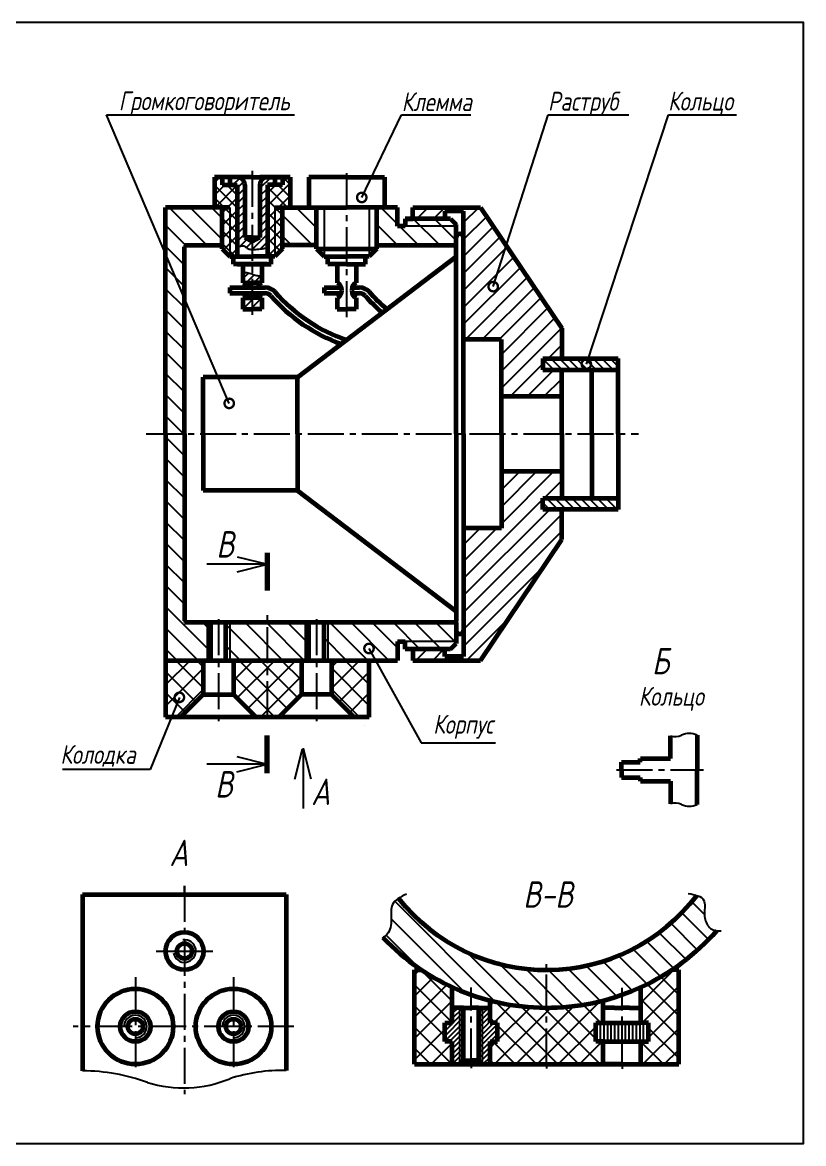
# Model space of a CAD drawing. Header units: millimetres. Extents: x 0 to 636, y 0 to 313.
# Drawn here: x 429.4 to 636.5, y 0.5 to 297.5 of the extents above; entities that cross this region are included whole.
import ezdxf

# ---------------------------------------------------------------- set-up
doc = ezdxf.new("R2010")
doc.units = ezdxf.units.MM
doc.header["$LTSCALE"] = 0.5
doc.linetypes.add('осевая2', pattern=[28.575000000000003, 19.05, -3.175, 3.175, -3.175])
doc.styles.get("Standard").update_dxf_attribs({"font": 'isocpeui.ttf', "width": 0.9})
doc.dimstyles.get("Standard").update_dxf_attribs({"dimtxt": 5, "dimasz": 5, "dimexe": 2, "dimexo": 0, "dimgap": 1.5, "dimtad": 1, "dimdec": 0, "dimzin": 0, "dimtxsty": 'Standard', "dimcen": 5, "dimadec": 0, "dimazin": 0, "dimtfac": 1, "dimtdec": 0, "dimtofl": 0, "dimtmove": 0, "dimatfit": 3, "dimldrblk": 'DOTSMALL', "dimfxl": 1, "dimtolj": 1, "dimtzin": 0, "dimarcsym": 0})
pattern_1 = [(45, (417.5953580623711, -1.034111595018771), (-2.245064030267288, 2.245064030267288), [])]

# ---------------------------------------------------------------- blocks, each defined once
blk = doc.blocks.new('_DotSmall')
at = {"color": 0, "linetype": 'ByBlock', "const_width": 0.5}
blk.add_lwpolyline([(-0.0625, 0, 1), (0.0625, 0, 1)], format="xyb", close=True, dxfattribs=at)

msp = doc.modelspace()

# ---------------------------------------------------------------- hatches: boundary and pattern name
at = {"lineweight": -3}
h = msp.add_hatch(dxfattribs=at)
h.set_pattern_fill('ANSI37', scale=0.75, style=0)
h.set_pattern_definition([(45, (222.367960409664, 0.516374175716237), (-1.683798022700466, 1.683798022700466), []), (135, (222.367960409664, 0.516374175716237), (-1.683798022700466, -1.683798022700466), [])])
h.paths.add_polyline_path([(486.367960409664, 254.5163741757162), (482.367960409664, 254.5163741757162), (482.367960409664, 256.5163741757162), (480.367960409664, 256.5163741757162), (480.367960409664, 248.5163741757162), (484.367960409664, 248.5163741757163), (484.367960409664, 235.5163741757162), (486.367960409664, 235.5163741757162), (486.367960409664, 240.5353105744371)])
h.paths.add_polyline_path([(500.367960409664, 256.5163741757162), (498.367960409664, 256.5163741757162), (498.367960409664, 254.5163741757162), (494.367960409664, 254.5163741757162), (494.367960409664, 240.5353105744371), (494.367960409664, 235.5163741757162), (496.367960409664, 235.5163741757162), (496.367960409664, 248.5163741757162), (500.367960409664, 248.5163741757162)])
h.paths.add_polyline_path([(498.367960409664, 248.5163741757162), (496.367960409664, 248.5163741757162), (496.367960409664, 235.5163741757162), (498.367960409664, 237.5163741757162)], flags=16)
h.paths.add_polyline_path([(484.367960409664, 248.5163741757162), (482.367960409664, 248.5163741757162), (482.367960409664, 237.5163741757162), (484.367960409664, 235.5163741757162)])
h = msp.add_hatch(dxfattribs=at)
h.set_pattern_fill('ANSI31', scale=0.45, style=0)
h.set_pattern_definition([(45, (417.5953580623711, -1.034111595018771), (-1.01027881362028, 1.01027881362028), [])])
h.paths.add_polyline_path([(494.367960409664, 254.5163741757162), (496.3679604096639, 254.5163741757162), (496.367960409664, 256.5163741757162), (494.367960409664, 256.5163741757162, 0.4142135623731013), (492.367960409664, 254.5163741757162), (492.367960409664, 240.5163741757162), (490.367960409664, 239.5163741757162), (490.367960409664, 237.4206268698699, 0.14109853619801), (493.4790168358813, 237.8263334930351, -0.114144084926674), (494.367960409664, 237.9243704648712), (494.367960409664, 240.5353105744371)])
h.paths.add_polyline_path([(488.367960409664, 254.5163741757162, 0.4142135623730951), (486.367960409664, 256.5163741757162), (484.367960409664, 256.5163741757162), (484.367960409664, 254.5163741757162), (486.367960409664, 254.5163741757162), (486.367960409664, 240.5353105744371), (486.367960409664, 238.2252207318529, -0.1313833230993439), (489.2884731891731, 237.6951849310066, 0.0492347723719742), (490.367960409664, 237.4206268698699), (490.367960409664, 239.5163741757162), (488.367960409664, 240.5163741757162)])
h = msp.add_hatch(dxfattribs=at)
h.set_pattern_fill('ANSI31', scale=1.25, angle=90, style=0)
h.set_pattern_definition([(135, (222.367960409664, 0.516374175716237), (-2.806330037834111, -2.80633003783411), [])])
h.paths.add_polyline_path([(478.367960409664, 138.5163741757162), (472.367960409664, 138.5163741757162), (472.367960409664, 138.9752109816103), (472.3679604096639, 188.5163741757162), (467.367960409664, 188.5163741757162), (467.367960409664, 128.5163741757162), (478.3679604096639, 128.5163741757162)])
h.paths.add_polyline_path([(494.367960409664, 138.5163741757162), (484.367960409664, 138.5163741757162), (484.367960409664, 128.5163741757162), (494.3679604096639, 128.5163741757162)])
h.paths.add_polyline_path([(504.367960409664, 138.5163741757162), (494.367960409664, 138.5163741757162), (494.367960409664, 128.5163741757162), (504.3679604096641, 128.5163741757162)])
h.paths.add_polyline_path([(544.367960409664, 133.9677519868542), (544.367960409664, 135.5163741757162), (544.367960409664, 138.5163741757162), (510.367960409664, 138.5163741757162), (510.3679604096641, 128.5163741757162), (528.867960409664, 128.5163741757162), (528.867960409664, 133.5163741757162), (530.867960409664, 133.5163741757162), (544.367960409664, 133.5163741757162)])
h.paths.add_polyline_path([(544.367960409664, 133.0163741757162), (544.367960409664, 133.5163741757162), (530.867960409664, 133.5163741757162), (530.867960409664, 131.5163741757162), (542.867960409664, 131.5163741757163)], flags=17)
h.paths.add_polyline_path([(482.367960409664, 248.5163741757162), (467.367960409664, 248.5163741757162), (467.367960409664, 188.5163741757163), (472.367960409664, 188.5163741757163), (472.367960409664, 238.0575373698222), (472.367960409664, 238.5163741757162), (482.367960409664, 238.5163741757162)])
h.paths.add_polyline_path([(507.367960409664, 248.5163741757162), (498.367960409664, 248.5163741757162), (498.367960409664, 238.5163741757163), (507.367960409664, 238.5163741757162)])
h.paths.add_polyline_path([(544.367960409664, 241.5163741757162), (544.367960409664, 243.5163741757162), (530.867960409664, 243.5163741757162), (528.867960409664, 243.5163741757162), (528.867960409664, 248.5163741757162), (523.367960409664, 248.5163741757162), (523.367960409664, 238.5163741757163), (544.367960409664, 238.5163741757162)])
h.paths.add_polyline_path([(542.867960409664, 245.5163741757162), (530.867960409664, 245.5163741757163), (530.867960409664, 243.5163741757162), (544.367960409664, 243.5163741757162), (544.367960409664, 244.0163741757162)], flags=17)
h.paths.add_polyline_path([(505.367960409664, 138.5163741757162), (504.3679604096641, 138.5163741757162), (504.367960409664, 128.5163741757162), (505.367960409664, 128.5163741757162)])
h.paths.add_polyline_path([(510.367960409664, 138.5163741757162), (509.367960409664, 138.5163741757162), (509.367960409664, 128.5163741757162), (510.367960409664, 128.5163741757162)])
h.paths.add_polyline_path([(484.367960409664, 138.5163741757162), (483.367960409664, 138.5163741757162), (483.367960409664, 128.5163741757162), (484.367960409664, 128.5163741757162)])
h.paths.add_polyline_path([(479.367960409664, 138.5163741757162), (478.367960409664, 138.5163741757162), (478.3679604096639, 128.5163741757162), (479.367960409664, 128.5163741757162)])
h = msp.add_hatch(dxfattribs=at)
h.set_pattern_fill('ANSI31', style=0)
h.set_pattern_definition(pattern_1)
h.paths.add_polyline_path([(550.867960409664, 248.5163741757162), (532.867960409664, 248.5163741757162), (532.867960409664, 245.5163741757162), (541.367960409664, 245.5163741757162), (541.367960409664, 247.5163741757162), (546.367960409664, 247.5163741757162), (546.367960409664, 241.5163741757162), (546.367960409664, 241.3213314932428), (546.367960409664, 213.5163741757162), (556.367960409664, 213.5163741757162), (556.367960409664, 198.5163741757162), (572.367960409664, 198.5163741757162), (572.367960409664, 205.5163741757163), (567.367960409664, 205.5163741757162), (567.367960409664, 208.5163741757162), (572.367960409664, 208.5163741757162), (572.367960409664, 216.5163741757162)])
h = msp.add_hatch(dxfattribs=at)
h.set_pattern_fill('ANSI31', scale=0.45, style=0)
h.set_pattern_definition([(45, (222.367960409664, 0.516374175716237), (-1.01027881362028, 1.01027881362028), [])])
edge = h.paths.add_edge_path()
edge.add_spline(control_points=[(492.867960409664, 230.3581808213337), (492.6568887497052, 230.3723802135826), (492.2926909060952, 230.396727407712), (491.7126109599223, 230.4336847436704), (491.0685045221762, 230.5237498857239), (490.619659844411, 230.7134137440424), (490.3679604096639, 230.8225095981211)], knot_values=[2.799717613088148, 2.799717613088148, 2.799717613088148, 2.799717613088148, 3.434152947934105, 3.894617844478948, 4.546018385307338, 5.366154528397134, 5.366154528397134, 5.366154528397134, 5.366154528397134], degree=3, periodic=0)
edge.add_line((490.3679604096639, 230.822509598121), (490.367960409664, 228.5163741757163))
edge.add_line((490.367960409664, 228.5163741757163), (492.867960409664, 228.5163741757162))
edge.add_line((492.867960409664, 228.5163741757162), (492.867960409664, 230.3581808213337))
edge = h.paths.add_edge_path()
edge.add_spline(control_points=[(490.3679604096639, 230.8225095981211), (490.2137757577246, 230.8893389348895), (489.6303355682512, 231.1460726323812), (488.7621089275057, 231.3675670498029), (488.0882812791464, 231.209938622635), (487.8679604096639, 231.1492022699506)], knot_values=[0.2266494093230902, 0.2266494093230902, 0.2266494093230902, 0.2266494093230902, 0.7290438858628745, 2.120613584702421, 2.799717613088149, 2.799717613088149, 2.799717613088149, 2.799717613088149], degree=3, periodic=0)
edge.add_line((487.867960409664, 231.1492022699505), (487.867960409664, 228.5163741757162))
edge.add_line((487.867960409664, 228.5163741757162), (490.367960409664, 228.5163741757163))
edge.add_line((490.367960409664, 228.5163741757163), (490.367960409664, 230.8225095981211))
h.paths.add_polyline_path([(490.367960409664, 224.5163741757162), (487.867960409664, 224.5163741757162), (487.867960409664, 221.5163741757163), (490.3679604096639, 221.5163741757162)])
h.paths.add_polyline_path([(492.8635894151, 224.5163741757163), (490.367960409664, 224.5163741757162), (490.3679604096639, 221.5163741757162), (492.8680344943176, 221.5163741757163)])
h = msp.add_hatch(dxfattribs=at)
h.set_pattern_fill('ANSI31', scale=0.5, angle=90, style=0)
h.set_pattern_definition([(135, (417.5953580623711, -1.034111595018771), (-1.122532015133644, -1.122532015133644), [])])
h.paths.add_polyline_path([(567.367960409664, 208.5163741757162), (567.367960409664, 205.5163741757163), (572.367960409664, 205.5163741757162), (587.367960409664, 205.5163741757163), (587.367960409664, 208.5163741757163)])
h.paths.add_polyline_path([(572.367960409664, 171.5163741757162), (567.367960409664, 171.5163741757162), (567.367960409664, 168.5163741757162), (572.367960409664, 168.5163741757162), (587.367960409664, 168.5163741757162), (587.367960409664, 171.5163741757162)])
h = msp.add_hatch(dxfattribs=at)
h.set_pattern_fill('ANSI31', style=0)
h.set_pattern_definition(pattern_1)
h.paths.add_polyline_path([(546.367960409664, 129.5163741757162), (541.367960409664, 129.5163741757162), (541.367960409664, 131.5163741757162), (532.867960409664, 131.5163741757162), (532.867960409664, 128.5163741757162), (550.867960409664, 128.5163741757163), (572.367960409664, 160.5163741757163), (572.367960409664, 168.5163741757162), (567.367960409664, 168.5163741757162), (567.367960409664, 171.5163741757162), (572.367960409664, 171.5163741757163), (572.367960409664, 178.5163741757162), (556.367960409664, 178.5163741757162), (556.367960409664, 163.5163741757162), (546.367960409664, 163.5163741757163)])
h = msp.add_hatch(dxfattribs=at)
h.set_pattern_fill('ANSI37', scale=1.25, style=0)
h.set_pattern_definition([(45, (222.2056989863426, 0.3304667882336787), (-2.80633003783411, 2.806330037834111), []), (135, (222.2056989863426, 0.3304667882336787), (-2.806330037834111, -2.80633003783411), [])])
h.paths.add_polyline_path([(477.367960409664, 119.7786646001406), (477.3679604096639, 128.5163741757162), (467.367960409664, 128.5163741757163), (467.367960409664, 113.5163741757162), (471.3679604096639, 113.5163741757162)])
h.paths.add_polyline_path([(491.367960409664, 113.5163741757162), (497.3679604096639, 113.5163741757162), (503.367960409664, 119.5163741757162), (503.367960409664, 128.5163741757162), (494.367960409664, 128.5163741757162), (485.367960409664, 128.5163741757162), (485.367960409664, 119.7786646001406)])
h.paths.add_polyline_path([(521.367960409664, 128.5163741757162), (511.367960409664, 128.5163741757162), (511.367960409664, 119.5163741757162), (517.367960409664, 113.5163741757162), (521.367960409664, 113.5163741757162)])
h = msp.add_hatch(dxfattribs=at)
h.set_pattern_fill('ANSI31', scale=1.25, angle=90, style=0)
h.set_pattern_definition([(135, (223.3766621743315, -1.006065360374947), (-2.806330037834111, -2.80633003783411), [])])
edge = h.paths.add_edge_path()
edge.add_arc((568.367960409664, 96.51637417571627), 50.00000000000003, 218.3266695738246, 270, ccw=False)
edge.add_spline(control_points=[(529.1435706186676, 65.509161377353), (528.436093843753, 65.05259580573798), (526.9189459534089, 63.68976894857087), (527.2027713544938, 60.49405468076313), (527.1271866752322, 57.82715596121996), (526.3039687027601, 56.00297365801282), (525.3667043296214, 55.33252626188022), (524.9793178180141, 55.07453910469084)], knot_values=[2.15478580044078, 2.15478580044078, 2.15478580044078, 2.15478580044078, 4.599677073266757, 8.478846250566395, 10.69317473809896, 12.74945804348338, 14.1286554012665, 14.1286554012665, 14.1286554012665, 14.1286554012665], degree=3, periodic=0)
edge.add_arc((568.367960409664, 96.51637417571624), 60.00000000000001, 223.6853277114072, 270)
edge.add_line((568.367960409664, 36.51637417571623), (568.367960409664, 46.51637417571624))
edge = h.paths.add_edge_path()
edge.add_spline(control_points=[(613.4474015814167, 56.92036448228306), (612.9794362067707, 56.97637696129311), (612.0357051575157, 57.20882820355322), (610.5504442650351, 58.81884960816086), (609.9710270972071, 61.50552982903557), (610.6427014701756, 65.05217846736184), (609.0202969527168, 65.97161606146423), (608.1675911447319, 66.25105750213353)], knot_values=[2.024828961677793, 2.024828961677793, 2.024828961677793, 2.024828961677793, 3.414692803807005, 4.975693502663747, 8.209649568504663, 11.61656872083134, 14.12263158167823, 14.12263158167823, 14.12263158167823, 14.12263158167823], degree=3, periodic=0)
edge.add_arc((568.367960409664, 96.51637417571627), 50.00000000000003, 270, 322.7491113776937, ccw=False)
edge.add_line((568.367960409664, 46.51637417571624), (568.367960409664, 36.51637417571622))
edge.add_arc((568.3679604096635, 96.51637417571624), 60.00000000000001, 270.0000000000004, 318.7051990682862)
h = msp.add_hatch(dxfattribs=at)
h.set_pattern_fill('ANSI37', scale=1.25, style=0)
h.set_pattern_definition([(45, (223.3766621743315, -1.006065360374947), (-2.80633003783411, 2.806330037834111), []), (135, (223.3766621743315, -1.006065360374947), (-2.806330037834111, -2.80633003783411), [])])
h.paths.add_polyline_path([(568.367960409664, 36.51637417571624, -0.06667203090787056), (553.367960409664, 38.52546583624615), (553.367960409664, 36.51637417571624), (553.367960409664, 32.51637417571624), (555.367960409664, 32.51637417571624), (555.367960409664, 27.51637417571624), (553.367960409664, 27.51637417571624), (553.367960409664, 21.51637417571624), (568.367960409664, 21.51637417571624)])
h.paths.add_polyline_path([(568.367960409664, 21.51637417571624), (583.367960409664, 21.51637417571624), (583.367960409664, 27.51637417571624), (581.367960409664, 27.51637417571624), (581.367960409664, 32.51637417571624), (583.367960409664, 32.51637417571624), (583.367960409664, 36.51637417571624), (583.367960409664, 38.52546583624616, -0.06667203090787058), (568.367960409664, 36.51637417571624)])
h.paths.add_polyline_path([(595.367960409664, 27.51637417571624), (593.367960409664, 27.51637417571624), (593.367960409664, 21.51637417571624), (603.367960409664, 21.51637417571624), (603.367960409664, 46.51637417571624), (600.6169914028582, 46.51637417571624, -0.03685002700985059), (593.367960409664, 42.29138027625345), (593.367960409664, 39.68265132416639), (593.367960409664, 36.51637417571624), (593.367960409664, 32.51637417571624), (595.367960409664, 32.51637417571624)])
edge = h.paths.add_edge_path()
edge.add_arc((568.367960409664, 96.51637417571624), 60.00000000000001, 236.4426902380792, 245.3756816478358)
edge.add_line((543.367960409664, 41.97281360253766), (543.367960409664, 32.51637417571624))
edge.add_line((543.367960409664, 32.51637417571624), (541.367960409664, 32.51637417571624))
edge.add_line((541.367960409664, 32.51637417571624), (541.367960409664, 27.51637417571624))
edge.add_line((541.367960409664, 27.51637417571624), (543.367960409664, 27.51637417571624))
edge.add_line((543.367960409664, 27.51637417571624), (543.367960409664, 21.51637417571624))
edge.add_line((543.367960409664, 21.51637417571624), (533.367960409664, 21.51637417571624))
edge.add_line((533.367960409664, 21.51637417571624), (533.367960409664, 46.51637417571624))
edge.add_line((533.367960409664, 46.51637417571624), (535.20171250611, 46.51637417571624))
h = msp.add_hatch(dxfattribs=at)
h.set_pattern_fill('ANSI31', scale=0.3, style=0)
h.set_pattern_definition([(45, (405.6171346994761, -20.57783390446002), (-0.6735192090801864, 0.6735192090801865), [])])
h.paths.add_polyline_path([(551.367960409664, 21.51637417571624), (553.367960409664, 21.51637417571624), (553.367960409664, 27.51637417571624), (555.367960409664, 27.51637417571624), (555.367960409664, 32.51637417571624), (553.367960409664, 32.51637417571624), (553.367960409664, 36.51637417571624), (551.367960409664, 36.51637417571624)])
h.paths.add_polyline_path([(550.367960409664, 22.51637417571622), (551.367960409664, 21.51637417571624), (551.367960409664, 22.51637417571624), (551.367960409664, 24.51637417571624), (551.367960409664, 36.51637417571624), (550.367960409664, 36.51637417571624)])
h.paths.add_polyline_path([(545.367960409664, 21.51637417571624), (546.367960409664, 22.51637417571622), (546.367960409664, 36.51637417571624), (545.367960409664, 36.51637417571624)])
h.paths.add_polyline_path([(545.367960409664, 36.51637417571624), (543.367960409664, 36.51637417571624), (543.367960409664, 32.51637417571624), (541.367960409664, 32.51637417571624), (541.367960409664, 27.51637417571624), (543.367960409664, 27.51637417571624), (543.367960409664, 21.51637417571624), (545.367960409664, 21.51637417571624), (545.367960409664, 22.51637417571624), (545.367960409664, 24.51637417571624)])
h = msp.add_hatch(dxfattribs=at)
h.set_pattern_fill('ANSI31', scale=0.3, angle=45, style=0)
h.set_pattern_definition([(90, (405.4851386544718, -20.57783390446002), (-0.9524999999999999, 1.665334536937735e-16), [])])
h.paths.add_polyline_path([(588.2359643646596, 27.51637417571624), (588.2359643646596, 32.51637417571624), (583.2359643646596, 32.51637417571624), (581.2359643646596, 32.51637417571624), (581.2359643646596, 27.51637417571624), (583.2359643646596, 27.51637417571624)])
h.paths.add_polyline_path([(588.2359643646596, 27.51637417571624), (593.2359643646596, 27.51637417571624), (595.2359643646596, 27.51637417571624), (595.2359643646596, 32.51637417571624), (593.2359643646596, 32.51637417571624), (588.2359643646596, 32.51637417571624)])

# ---------------------------------------------------------------- linework, layer by layer
at = {"color": 7, "linetype": 'осевая2', "lineweight": -3}
for p, q in [((490.367960409664, 220.069989851703), (490.367960409664, 258.6762054106089)), ((515.367960409664, 257.5590469365279), (515.367960409664, 219.1486618789982)), ((462.2243877869791, 188.5163741757162), (592.7352742106111, 188.5163741757163)), ((494.367960409664, 113.5163741757162), (494.367960409664, 141.2088749338778)), ((481.367960409664, 139.3996242138009), (481.367960409664, 111.907609997856)), ((507.367960409664, 139.3996242138009), (507.367960409664, 111.8074205583937)), ((586.8892965998745, 99.51637417571624), (609.9071145279613, 99.51637417571624)), ((472.367960409664, 68.76334525811396), (472.367960409664, 13.57761154566262)), ((568.367960409664, 21.51637417571624), (568.367960409664, 48.02857637272498)), ((459.367960409664, 44.5603917318806), (459.367960409664, 20.20669861882016)), ((485.367960409664, 44.5603917318806), (485.367960409664, 20.20669861882016)), ((548.367960409664, 21.51637417571624), (548.367960409664, 41.8899861646257)), ((588.367960409664, 21.51637417571624), (588.367960409664, 41.74044530385268)), ((501.367960409664, 31.51637417571624), (442.8830108352784, 31.51637417571624))]:
    msp.add_line(p, q, dxfattribs=at)
at = {"color": 7, "lineweight": 60}
for p, q in [((480.367960409664, 256.5163741757162), (480.367960409664, 248.5163741757162)), ((490.367960409664, 256.5163741757162), (480.367960409664, 256.5163741757162)), ((482.367960409664, 256.5163741757162), (482.367960409664, 254.5163741757162)), ((484.367960409664, 256.5163741757162), (484.367960409664, 254.5163741757162)), ((490.367960409664, 256.5163741757162), (500.367960409664, 256.5163741757162)), ((494.367960409664, 256.5163741757162), (492.367960409664, 256.5163741757162)), ((496.367960409664, 256.5163741757162), (494.367960409664, 256.5163741757162)), ((498.367960409664, 256.5163741757162), (496.367960409664, 256.5163741757162)), ((496.367960409664, 256.5163741757162), (496.3679604096639, 254.5163741757162)), ((500.367960409664, 256.5163741757162), (498.367960409664, 256.5163741757162)), ((498.367960409664, 256.5163741757162), (498.367960409664, 254.5163741757162)), ((498.367960409664, 256.5163741757162), (498.367960409664, 254.5163741757162)), ((500.367960409664, 256.5163741757162), (500.367960409664, 248.5163741757162)), ((505.367960409664, 256.5163741757162), (505.367960409664, 248.5163741757162)), ((515.367960409664, 256.5163741757162), (505.367960409664, 256.5163741757162)), ((515.367960409664, 256.5163741757162), (525.367960409664, 256.5163741757162)), ((525.367960409664, 256.5163741757162), (525.367960409664, 248.5163741757162)), ((482.367960409664, 254.5163741757162), (486.3679604096639, 254.5163741757162)), ((486.367960409664, 254.5163741757162), (486.367960409664, 240.5353105744371)), ((488.367960409664, 254.5163741757164), (488.367960409664, 240.5163741757162)), ((492.367960409664, 254.5163741757164), (492.367960409664, 240.5163741757162)), ((494.367960409664, 254.5163741757162), (494.367960409664, 240.5353105744371)), ((498.367960409664, 254.5163741757162), (494.367960409664, 254.5163741757162)), ((467.367960409664, 188.5163741757162), (467.367960409664, 248.5163741757162)), ((484.367960409664, 248.5163741757162), (467.367960409664, 248.5163741757162)), ((482.367960409664, 237.5163741757162), (482.367960409664, 248.5163741757162)), ((496.367960409664, 248.5163741757162), (509.367960409664, 248.5163741757162)), ((498.367960409664, 237.5163741757162), (498.367960409664, 248.5163741757162)), ((507.367960409664, 237.5163741757162), (507.367960409664, 248.5163741757162)), ((509.367960409664, 248.5163741757162), (515.367960409664, 248.5163741757162)), ((528.867960409664, 248.5163741757162), (515.367960409664, 248.5163741757162)), ((523.367960409664, 237.5163741757162), (523.367960409664, 248.5163741757162)), ((528.867960409664, 243.5163741757162), (528.867960409664, 248.5163741757162)), ((532.867960409664, 245.5163741757162), (532.867960409664, 248.5163741757162)), ((532.867960409664, 248.5163741757162), (550.867960409664, 248.5163741757162)), ((546.367960409664, 247.5163741757162), (541.367960409664, 247.5163741757162)), ((541.367960409664, 247.5163741757162), (541.367960409664, 245.5163741757162)), ((546.367960409664, 188.5163741757162), (546.367960409664, 247.5163741757162)), ((550.867960409664, 248.5163741757162), (572.367960409664, 216.5163741757162)), ((542.867960409664, 245.5163741757162), (530.867960409664, 245.5163741757162)), ((530.867960409664, 245.5163741757162), (530.867960409664, 243.5163741757162)), ((530.867960409664, 245.5163741757162), (532.867960409664, 245.5163741757162)), ((542.867960409664, 245.5163741757162), (544.367960409664, 244.0163741757162)), ((544.367960409664, 243.5163741757162), (544.367960409664, 244.0163741757162)), ((530.867960409664, 243.5163741757162), (528.867960409664, 243.5163741757162)), ((544.367960409664, 241.5163741757162), (544.367960409664, 243.5163741757162)), ((544.367960409664, 238.5163741757162), (544.367960409664, 241.5163741757162)), ((472.367960409664, 238.5163741757162), (482.367960409664, 238.5163741757162)), ((472.367960409664, 188.5163741757162), (472.367960409664, 238.0575373698222)), ((486.367960409664, 240.5353105744371), (486.367960409664, 235.5163741757163)), ((490.367960409664, 240.5163741757162), (488.367960409664, 240.5163741757162)), ((488.367960409664, 240.5163741757162), (490.367960409664, 239.5163741757162)), ((490.367960409664, 240.5163741757162), (492.3679604096639, 240.5163741757162)), ((492.367960409664, 240.5163741757162), (490.367960409664, 239.5163741757162)), ((494.367960409664, 240.5353105744371), (494.367960409664, 235.5163741757163)), ((507.367960409664, 238.5163741757162), (498.367960409664, 238.5163741757162)), ((523.367960409664, 238.5163741757162), (544.367960409664, 238.5163741757162)), ((544.367960409664, 234.5163741757162), (544.367960409664, 238.5163741757162)), ((482.367960409664, 237.5163741757162), (484.367960409664, 235.5163741757162)), ((484.367960409664, 235.5163741757162), (490.367960409664, 235.5163741757162)), ((485.367960409664, 233.5163741757162), (485.3679604096639, 235.5163741757162)), ((496.367960409664, 235.5163741757162), (490.367960409664, 235.5163741757162)), ((495.367960409664, 233.5163741757162), (495.367960409664, 235.5163741757162)), ((498.367960409664, 237.5163741757162), (496.367960409664, 235.5163741757162)), ((502.367960409664, 203.5163741757162), (544.367960409664, 235.5163741757162)), ((507.367960409664, 237.5163741757162), (509.367960409664, 235.5163741757162)), ((507.367960409664, 237.5163741757162), (523.367960409664, 237.5163741757162)), ((509.367960409664, 235.5163741757162), (515.367960409664, 235.5163741757162)), ((510.367960409664, 233.5163741757162), (510.3679604096639, 235.5163741757162)), ((521.367960409664, 235.5163741757162), (515.367960409664, 235.5163741757162)), ((520.367960409664, 233.5163741757162), (520.367960409664, 235.5163741757162)), ((523.367960409664, 237.5163741757162), (521.367960409664, 235.5163741757162)), ((490.367960409664, 233.5163741757162), (485.367960409664, 233.5163741757162)), ((486.367960409664, 233.5163741757162), (490.367960409664, 233.5163741757162)), ((487.867960409664, 233.5163741757162), (487.8679604096639, 228.5163741757162)), ((490.367960409664, 233.5163741757162), (487.867960409664, 233.5163741757162)), ((494.367960409664, 233.5163741757162), (490.367960409664, 233.5163741757162)), ((490.367960409664, 233.5163741757162), (492.867960409664, 233.5163741757162)), ((490.367960409664, 233.5163741757162), (492.867960409664, 233.5163741757162)), ((490.367960409664, 233.5163741757162), (495.367960409664, 233.5163741757162)), ((492.867960409664, 233.5163741757162), (492.867960409664, 228.5163741757162)), ((515.367960409664, 233.5163741757162), (510.367960409664, 233.5163741757162)), ((512.867960409664, 233.5163741757162), (512.867960409664, 228.5163741757162)), ((515.367960409664, 233.5163741757162), (512.867960409664, 233.5163741757162)), ((515.367960409664, 233.5163741757162), (520.367960409664, 233.5163741757162)), ((515.367960409664, 233.5163741757162), (517.867960409664, 233.5163741757162)), ((515.367960409664, 233.5163741757162), (517.867960409664, 233.5163741757162)), ((517.867960409664, 233.5163741757162), (517.867960409664, 228.5163741757162)), ((544.367960409664, 188.5163741757162), (544.367960409664, 234.5163741757162)), ((544.367960409664, 188.5163741757162), (544.367960409664, 234.5163741757162)), ((544.367960409664, 188.5163741757162), (544.367960409664, 234.0575373698222)), ((484.367960409664, 227.2663741757162), (493.7863443311778, 227.265974551344)), ((484.367960409664, 227.2663741757162), (484.367960409664, 225.7663741757163)), ((484.367960409664, 225.7663741757163), (493.7517218902346, 225.7663741757162)), ((487.8679604096639, 228.5163741757162), (490.367960409664, 228.5163741757163)), ((492.867960409664, 228.5163741757162), (490.367960409664, 228.5163741757163)), ((509.367960409664, 227.2663741757162), (513.8854413394836, 227.2661824978768)), ((509.367960409664, 227.2663741757162), (509.367960409664, 225.7663741757163)), ((509.367960409664, 225.7663741757163), (513.8853935699192, 225.7663741757162)), ((516.8504479232425, 227.2660566919101), (518.7863443311778, 227.265974551344)), ((516.8505272494087, 225.7663741757162), (518.7517218902346, 225.7663741757162)), ((487.867960409664, 224.5163741757162), (490.367960409664, 224.5163741757162)), ((487.867960409664, 224.5163741757162), (487.867960409664, 221.5163741757162)), ((492.867960409664, 224.5163741757162), (490.367960409664, 224.5163741757162)), ((492.8635888671804, 224.516743968678), (492.8680344943176, 221.5163741757163)), ((512.867960409664, 224.5163741757162), (512.867960409664, 221.5163741757162)), ((517.8635888671804, 224.516743968678), (517.8680344943176, 221.5163741757163)), ((487.867960409664, 221.5163741757162), (490.367960409664, 221.5163741757162)), ((492.8680344943176, 221.5163741757163), (490.367960409664, 221.5163741757162)), ((512.867960409664, 221.5163741757162), (515.367960409664, 221.5163741757162)), ((517.8680344943176, 221.5163741757163), (515.367960409664, 221.5163741757162)), ((572.367960409664, 216.5163741757162), (572.367960409664, 208.5163741757162)), ((556.367960409664, 213.5163741757162), (546.367960409664, 213.5163741757162)), ((556.367960409664, 188.5163741757162), (556.367960409664, 213.5163741757162)), ((556.367960409664, 188.5163741757162), (556.367960409664, 213.5163741757162)), ((567.367960409664, 208.5163741757162), (567.367960409664, 205.5163741757162)), ((567.367960409664, 208.5163741757162), (587.367960409664, 208.5163741757162)), ((587.367960409664, 205.5163741757162), (587.367960409664, 208.5163741757162)), ((567.367960409664, 205.5163741757162), (587.367960409664, 205.5163741757163)), ((572.367960409664, 188.5163741757162), (572.367960409664, 205.5163741757162)), ((580.367960409664, 188.5163741757162), (580.367960409664, 205.5163741757163)), ((587.367960409664, 188.5163741757162), (587.367960409664, 205.5163741757162)), ((587.367960409664, 188.5163741757162), (587.367960409664, 205.5163741757162)), ((477.367960409664, 188.5163741757162), (477.367960409664, 203.5163741757162)), ((502.367960409664, 203.5163741757162), (477.367960409664, 203.5163741757162)), ((502.367960409664, 188.5163741757162), (502.367960409664, 203.5163741757162)), ((556.367960409664, 188.5163741757162), (556.367960409664, 198.5163741757162)), ((556.367960409664, 198.5163741757162), (572.367960409664, 198.5163741757162)), ((467.367960409664, 188.5163741757162), (467.367960409664, 128.5163741757162)), ((472.367960409664, 188.5163741757162), (472.367960409664, 138.9752109816103)), ((477.367960409664, 188.5163741757162), (477.367960409664, 173.5163741757162)), ((502.367960409664, 188.5163741757162), (502.367960409664, 173.5163741757162)), ((544.367960409664, 188.5163741757162), (544.367960409664, 142.5163741757162)), ((546.367960409664, 188.5163741757162), (546.367960409664, 135.7114168581896)), ((556.367960409664, 188.5163741757162), (556.367960409664, 163.5163741757162)), ((572.367960409664, 188.5163741757162), (572.367960409664, 171.5163741757162)), ((580.367960409664, 188.5163741757162), (580.367960409664, 171.5163741757162)), ((587.367960409664, 188.5163741757162), (587.367960409664, 171.5163741757162)), ((572.367960409664, 178.5163741757162), (556.367960409664, 178.5163741757162)), ((502.367960409664, 173.5163741757162), (477.367960409664, 173.5163741757162)), ((502.367960409664, 173.5163741757162), (544.367960409664, 141.5163741757162)), ((567.367960409664, 171.5163741757162), (587.367960409664, 171.5163741757162)), ((567.367960409664, 168.5163741757162), (567.367960409664, 171.5163741757162)), ((567.367960409664, 168.5163741757162), (567.367960409664, 171.5163741757162)), ((587.367960409664, 171.5163741757162), (587.367960409664, 168.5163741757162)), ((587.367960409664, 168.5163741757162), (567.367960409664, 168.5163741757162)), ((572.367960409664, 168.5163741757162), (567.367960409664, 168.5163741757162)), ((572.367960409664, 160.5163741757163), (572.367960409664, 168.5163741757162)), ((556.367960409664, 163.5163741757162), (546.367960409664, 163.5163741757163)), ((546.367960409664, 163.5163741757163), (546.367960409664, 129.5163741757162)), ((550.867960409664, 128.5163741757163), (572.367960409664, 160.5163741757163)), ((544.367960409664, 142.9752109816103), (544.367960409664, 138.9752109816103)), ((544.367960409664, 138.5163741757162), (472.367960409664, 138.5163741757162)), ((479.367960409664, 128.5163741757162), (479.367960409664, 138.5163741757162)), ((483.367960409664, 128.5163741757162), (483.367960409664, 138.5163741757162)), ((505.367960409664, 128.5163741757162), (505.367960409664, 138.5163741757162)), ((509.367960409664, 128.5163741757162), (509.367960409664, 138.5163741757162)), ((544.367960409664, 138.5163741757162), (544.367960409664, 138.9752109816103)), ((544.367960409664, 138.5163741757162), (544.367960409664, 135.5163741757162)), ((544.367960409664, 135.5163741757162), (544.367960409664, 133.5163741757162)), ((544.367960409664, 133.9677519868542), (544.367960409664, 133.0163741757162)), ((528.867960409664, 133.5163741757162), (528.867960409664, 128.5163741757162)), ((528.867960409664, 133.5163741757162), (530.867960409664, 133.5163741757162)), ((530.867960409664, 131.5163741757162), (530.867960409664, 133.5163741757162)), ((542.867960409664, 131.5163741757162), (530.867960409664, 131.5163741757162)), ((541.367960409664, 131.5163741757162), (532.867960409664, 131.5163741757162)), ((532.867960409664, 131.5163741757162), (532.867960409664, 128.5163741757162)), ((541.367960409664, 129.5163741757162), (541.367960409664, 131.5163741757162)), ((541.367960409664, 129.5163741757162), (541.367960409664, 131.5163741757162)), ((542.867960409664, 131.5163741757162), (544.367960409664, 133.0163741757162)), ((467.367960409664, 128.5163741757162), (467.367960409664, 113.5163741757162)), ((467.367960409664, 128.5163741757162), (528.867960409664, 128.5163741757162)), ((477.367960409664, 128.5163741757162), (477.367960409664, 119.5163741757162)), ((485.367960409664, 128.5163741757162), (485.367960409664, 119.5163741757162)), ((503.367960409664, 128.5163741757162), (503.367960409664, 119.5163741757162)), ((511.367960409664, 128.5163741757162), (511.367960409664, 119.5163741757162)), ((521.367960409664, 113.5163741757162), (521.367960409664, 128.5163741757162)), ((532.867960409664, 128.5163741757162), (550.867960409664, 128.5163741757163)), ((546.367960409664, 129.5163741757162), (541.367960409664, 129.5163741757162)), ((471.367960409664, 113.5163741757162), (477.367960409664, 119.5163741757162)), ((477.367960409664, 119.5163741757162), (485.367960409664, 119.5163741757162)), ((491.367960409664, 113.5163741757162), (485.367960409664, 119.5163741757162)), ((497.367960409664, 113.5163741757162), (503.367960409664, 119.5163741757162)), ((511.367960409664, 119.5163741757162), (503.367960409664, 119.5163741757162)), ((517.367960409664, 113.5163741757162), (511.367960409664, 119.5163741757162)), ((521.367960409664, 113.5163741757162), (467.367960409664, 113.5163741757162)), ((601.239045058741, 102.5165594967497), (601.239045058741, 108.5165594967497)), ((608.239045058741, 108.6939252367447), (608.239045058741, 99.51655949674965)), ((588.2056989863426, 99.51637417571624), (588.2056989863426, 101.5163741757162)), ((588.2056989863426, 99.51637417571624), (588.2056989863426, 101.5163741757162)), ((588.2056989863426, 101.5163741757162), (593.2056989863426, 101.5163741757162)), ((593.2056989863426, 101.5163741757162), (593.2056989863426, 102.5163741757162)), ((593.239045058741, 102.5165594967497), (601.239045058741, 102.5165594967497)), ((588.2056989863426, 99.51637417571624), (588.2056989863426, 97.51637417571624)), ((588.2056989863426, 99.51637417571624), (588.2056989863426, 97.51637417571624)), ((608.239045058741, 90.33919375675455), (608.239045058741, 99.51655949674965)), ((588.2056989863426, 97.51637417571624), (593.2056989863426, 97.51637417571624)), ((593.2056989863426, 97.51637417571624), (593.2056989863426, 96.51637417571624)), ((593.239045058741, 96.51655949674965), (601.239045058741, 96.51655949674965)), ((601.239045058741, 96.51655949674965), (601.2390450587409, 90.51655949674965)), ((445.367960409664, 66.51637417571624), (499.367960409664, 66.51637417571624)), ((445.367960409664, 66.51637417571624), (445.367960409664, 19.77326613183211)), ((499.367960409664, 66.51637417571624), (499.3679604096639, 19.85346878078117)), ((533.367960409664, 21.51637417571624), (533.367960409664, 46.51637417571624)), ((533.367960409664, 46.51637417571624), (535.20171250611, 46.51637417571624)), ((603.367960409664, 46.51637417571624), (601.534208313218, 46.51637417571624)), ((603.367960409664, 21.51637417571624), (603.367960409664, 46.51637417571624)), ((543.367960409664, 39.68265132416639), (543.367960409664, 41.97281360253767)), ((593.367960409664, 39.68265132416639), (593.367960409664, 41.97281360253766)), ((543.367960409664, 36.51637417571624), (543.367960409664, 39.68265132416639)), ((593.367960409664, 36.51637417571624), (593.367960409664, 39.68265132416639)), ((543.367960409664, 32.51637417571624), (543.367960409664, 36.51637417571624)), ((546.367960409664, 36.51637417571624), (543.367960409664, 36.51637417571624)), ((546.367960409664, 22.51637417571624), (546.367960409664, 36.51637417571624)), ((546.367960409664, 36.51637417571624), (548.367960409664, 36.51637417571624)), ((550.367960409664, 36.51637417571624), (548.367960409664, 36.51637417571624)), ((550.367960409664, 22.51637417571624), (550.367960409664, 36.51637417571624)), ((550.367960409664, 36.51637417571624), (553.367960409664, 36.51637417571624)), ((553.367960409664, 36.51637417571624), (553.367960409664, 38.42162398260499)), ((553.367960409664, 32.51637417571624), (553.367960409664, 36.51637417571624)), ((583.367960409664, 36.51637417571624), (583.367960409664, 38.42162398260498)), ((583.367960409664, 32.51637417571624), (583.367960409664, 36.51637417571624)), ((586.367960409664, 36.51637417571624), (583.367960409664, 36.51637417571624)), ((586.367960409664, 36.51637417571624), (588.367960409664, 36.51637417571624)), ((590.367960409664, 36.51637417571624), (588.367960409664, 36.51637417571624)), ((590.367960409664, 36.51637417571624), (593.367960409664, 36.51637417571624)), ((593.367960409664, 32.51637417571624), (593.367960409664, 36.51637417571624)), ((541.367960409664, 27.51637417571624), (541.367960409664, 32.51637417571624)), ((541.367960409664, 32.51637417571624), (543.367960409664, 32.51637417571624)), ((555.367960409664, 32.51637417571624), (553.367960409664, 32.51637417571624)), ((555.367960409664, 27.51637417571624), (555.367960409664, 32.51637417571624)), ((581.367960409664, 27.51637417571624), (581.367960409664, 32.51637417571624)), ((581.367960409664, 32.51637417571624), (583.367960409664, 32.51637417571624)), ((583.367960409664, 32.51637417571624), (593.367960409664, 32.51637417571624)), ((595.367960409664, 32.51637417571624), (593.367960409664, 32.51637417571624)), ((595.367960409664, 27.51637417571624), (595.367960409664, 32.51637417571624)), ((543.367960409664, 27.51637417571624), (541.367960409664, 27.51637417571624)), ((543.367960409664, 21.51637417571624), (543.367960409664, 27.51637417571624)), ((543.367960409664, 21.51637417571624), (543.367960409664, 27.51637417571624)), ((553.367960409664, 21.51637417571624), (553.367960409664, 27.51637417571624)), ((553.367960409664, 21.51637417571624), (553.367960409664, 27.51637417571624)), ((553.367960409664, 27.51637417571624), (555.367960409664, 27.51637417571624)), ((583.367960409664, 27.51637417571624), (581.367960409664, 27.51637417571624)), ((583.367960409664, 21.51637417571624), (583.367960409664, 27.51637417571624)), ((583.367960409664, 27.51637417571624), (593.367960409664, 27.51637417571624)), ((593.367960409664, 27.51637417571624), (595.367960409664, 27.51637417571624)), ((593.367960409664, 21.51637417571624), (593.367960409664, 27.51637417571624)), ((533.367960409664, 21.51637417571624), (548.367960409664, 21.51637417571624)), ((546.367960409664, 22.51637417571624), (545.367960409664, 21.51637417571624)), ((546.367960409664, 22.51637417571624), (548.367960409664, 22.51637417571624)), ((550.367960409664, 22.51637417571624), (548.367960409664, 22.51637417571624)), ((548.367960409664, 21.51637417571624), (568.367960409664, 21.51637417571624)), ((548.367960409664, 21.51637417571624), (550.367960409664, 21.51637417571624)), ((550.367960409664, 22.51637417571624), (551.367960409664, 21.51637417571624)), ((550.367960409664, 21.51637417571624), (551.367960409664, 21.51637417571624)), ((551.367960409664, 21.51637417571624), (553.367960409664, 21.51637417571624)), ((568.367960409664, 21.51637417571624), (588.367960409664, 21.51637417571624)), ((585.367960409664, 21.51637417571624), (583.367960409664, 21.51637417571624)), ((586.367960409664, 21.51637417571624), (585.367960409664, 21.51637417571624)), ((588.367960409664, 21.51637417571624), (586.367960409664, 21.51637417571624)), ((588.367960409664, 21.51637417571624), (603.367960409664, 21.51637417571624))]:
    msp.add_line(p, q, dxfattribs=at)
at = {"color": 7, "lineweight": -3}
for p, q in [((484.367960409664, 248.5163741757162), (484.367960409664, 235.5163741757162)), ((496.367960409664, 248.5163741757162), (496.367960409664, 235.5163741757162)), ((509.367960409664, 248.5163741757162), (509.367960409664, 235.5163741757162)), ((521.367960409664, 248.5163741757162), (521.367960409664, 235.5163741757162)), ((544.367960409664, 243.5163741757162), (530.867960409664, 243.5163741757162)), ((486.3353351449712, 155.9882716784255), (494.379950467408, 153.9753138508673)), ((494.3303032537884, 154.0085079498087), (478.3303032537884, 154.0085079498087)), ((494.3303032537884, 154.0085079498087), (486.3303032537884, 154.0085079498087)), ((486.3303032537884, 152.0085079498087), (494.3799830916685, 154.0011166442443)), ((478.367960409664, 138.5163741757162), (478.3679604096639, 128.5163741757162)), ((484.367960409664, 138.5163741757162), (484.367960409664, 128.5163741757162)), ((504.367960409664, 138.5163741757162), (504.367960409664, 128.5163741757162)), ((510.367960409664, 138.5163741757162), (510.3679604096641, 128.5163741757162)), ((544.367960409664, 133.5163741757162), (530.867960409664, 133.5163741757162)), ((501.6328293188, 97.08706526098715), (503.6328293188, 105.0870652609871)), ((503.7950907421214, 105.2729726484697), (503.7950907421214, 89.2729726484697)), ((505.9317531939289, 97.08706526098715), (503.9317531939289, 105.0870652609871)), ((494.2637284980485, 101.0307526729765), (478.2637284980485, 101.0307526729765)), ((486.2637284980485, 103.0307526729765), (494.2637284980485, 101.0307526729765)), ((494.2637284980485, 101.0307526729765), (486.2637284980485, 101.0307526729765)), ((486.2637284980485, 99.03075267297646), (494.2637284980485, 101.0307526729765)), ((464.840156169985, 51.51637417571624), (479.8957646493429, 51.51637417571624)), ((545.367960409664, 21.51637417571624), (545.3679604096639, 36.51637417571624)), ((551.367960409664, 21.51637417571624), (551.367960409664, 36.51637417571624)), ((548.367960409664, 21.51637417571624), (548.367960409664, 20.48584911863603)), ((568.367960409664, 21.51637417571624), (568.367960409664, 20.40636092910897)), ((588.367960409664, 21.51637417571624), (588.367960409664, 20.32687273958192))]:
    msp.add_line(p, q, dxfattribs=at)
at = {"color": 7}
for p, q in [((472.367960409664, 238.0575373698222), (472.367960409664, 238.5163741757162)), ((544.367960409664, 234.5163741757162), (544.367960409664, 238.5163741757162)), ((544.367960409664, 234.0575373698222), (544.367960409664, 238.0575373698222)), ((572.367960409664, 198.5163741757162), (572.367960409664, 205.5163741757162)), ((477.367960409664, 188.5163741757162), (477.367960409664, 203.5163741757162)), ((556.367960409664, 178.5163741757162), (556.367960409664, 163.5163741757162)), ((556.367960409664, 178.5163741757162), (556.367960409664, 163.5163741757162)), ((572.367960409664, 168.5163741757163), (572.367960409664, 160.5163741757163)), ((550.867960409664, 128.5163741757163), (572.367960409664, 160.5163741757163)), ((472.367960409664, 138.5163741757162), (472.367960409664, 138.9752109816103)), ((481.367960409664, 138.5163741757162), (479.867960409664, 138.5163741757162)), ((546.367960409664, 135.5163741757162), (546.367960409664, 129.5163741757162)), ((532.867960409664, 131.5163741757162), (532.867960409664, 128.5163741757162)), ((532.867960409664, 128.5163741757163), (550.867960409664, 128.5163741757163)), ((546.367960409664, 129.5163741757162), (541.367960409664, 129.5163741757162)), ((481.367960409664, 113.5163741757162), (472.367960409664, 113.5163741757162)), ((485.367960409664, 113.5163741757162), (491.367960409664, 113.5163741757162)), ((503.367960409664, 113.5163741757162), (497.367960409664, 113.5163741757162)), ((507.367960409664, 113.5163741757162), (516.367960409664, 113.5163741757162)), ((519.9758039640308, 111.1945386799172), (519.9758039640308, 111.1945386799172))]:
    msp.add_line(p, q, dxfattribs=at)
at = {"color": 7, "lineweight": 100}
for p, q in [((494.3281291967283, 157.0014033442153), (494.3281291967283, 147.0014033442153)), ((494.2808153127447, 98.60595027494723), (494.2808153127447, 108.6059502749472))]:
    msp.add_line(p, q, dxfattribs=at)
at = {"color": 7, "lineweight": 25}
msp.add_line((472.367960409664, 65.84041219331901), (472.367960409664, 68.76334525811396), dxfattribs=at)
at = {"color": 7, "lineweight": -3}
msp.add_lwpolyline([(222.3679617587234, 0.5163739082809116), (636.47748893824, 0.5163739082809116), (636.47748893824, 297.5163739082809), (222.3679617587234, 297.5163739082809)], close=True, dxfattribs=at)
at = {"color": 7, "lineweight": 60}
for centre, radius in [((472.390344111323, 51.51637417571624), 5), ((472.390344111323, 51.51637417571624), 2), ((459.367960409664, 31.51637417571624), 10), ((485.367960409664, 31.51637417571624), 10), ((459.367960409664, 31.51637417571624), 4), ((459.367960409664, 31.51637417571624), 2), ((485.367960409664, 31.51637417571624), 4), ((485.367960409664, 31.51637417571624), 2)]:
    msp.add_circle(centre, radius, dxfattribs=at)
for centre, radius, start, end in [((486.3679604096639, 254.5163741757162), 1.999999999999972, 0, 90), ((494.367960409664, 254.5163741757162), 1.999999999999972, 90, 180), ((545.367960409664, 240.5211515551248), 1, 0, 180), ((493.7003133895429, 223.5397198773066), 2.227247673378314, 45.5267745837976, 88.67740271578658), ((493.7003133895429, 223.5397198773066), 3.727247673378314, 45.5267745837976, 88.67740271578658), ((529.2730266239098, 254.7520403343304), 43.60863713890351, 220.9004941674026, 251.4041684206001), ((518.700313389543, 223.5397198773066), 2.227247673378314, 45.5267745837976, 88.67740271578658), ((518.700313389543, 223.5397198773066), 3.727247673378314, 45.5267745837976, 88.67740271578658), ((554.2730266239098, 254.7520403343304), 43.60863713890351, 220.9004941674026, 229.6144320448117), ((529.2429142692226, 254.6907976357197), 45.04099021566143, 221.0205914061287, 250.1331640187124), ((554.2429142692226, 254.6907976357197), 45.04099021566143, 221.0205914061287, 229.1775008591365), ((545.3679604096637, 136.5115967963077), 1, 179.9999999999997, 359.9999999999997), ((568.367960409664, 96.51637417571627), 50.00000000000003, 218.3266695738243, 322.7491113776939), ((568.367960409664, 96.51637417571624), 60, 223.6853277114071, 318.7051990682815)]:
    msp.add_arc(centre, radius, start, end, dxfattribs=at)
at = {"color": 7, "lineweight": 25}
for centre, radius, start, end in [((602.4466832464046, 112.5379760895301), 4.198830956944297, 253.2848989159722, 293.7224501852955), ((606.1874727077914, 104.234727565267), 4.908502112100343, 65.29394913002733, 114.7060508699727), ((602.4466832464046, 86.49514290396915), 4.198830956944297, 66.2775498147045, 106.7151010840245), ((606.1874727077914, 94.7983914282323), 4.908502112100343, 245.2939491300274, 294.7060508699726), ((472.390344111323, 51.51637417571624), 3, 190.3412286979085, 98.07743105223952)]:
    msp.add_arc(centre, radius, start, end, dxfattribs=at)
at = {"color": 7, "lineweight": -3}
for centre, radius, start, end in [((459.367960409664, 31.51637417571624), 3, 270, 180), ((485.367960409664, 31.51637417571624), 3, 270, 180), ((445.3579051862372, -30.06379710510282), 49.8370642513157, 69.82862634602722, 89.98843989153487), ((498.000452079348, -23.41631690253296), 43.29138981499, 88.18981343909176, 108.2787084354352), ((472.1189456303572, 47.83736249383622), 32.56073273143721, 252.8970655312274, 292.2015936374828)]:
    msp.add_arc(centre, radius, start, end, dxfattribs=at)
at = {"color": 7, "lineweight": 60, "extrusion": (0, 0, -1)}
for centre, major_axis, end_param in [((487.867960409664, 226.5163741757162), (-0.07364755722601242, 2.001636169896241), 1.207336734318094), ((512.867960409664, 226.5163741757162), (-0.07364755722601243, 2.001636169896241), 1.591317777500358)]:
    msp.add_ellipse(centre, major_axis=major_axis, ratio=0.557822237259461, start_param=0.06586409751936961, end_param=end_param, dxfattribs=at)
at = {"color": 7, "lineweight": 60, "extrusion": (0, 0, -0.9999999999999999)}
for centre, start_param in [((487.867960409664, 226.5163741757162), 1.934255476305258), ((512.867960409664, 226.5163741757162), 1.550274448944828)]:
    msp.add_ellipse(centre, major_axis=(0.07364904956222304, 2.001636230730941), ratio=0.5578225650105977, start_param=start_param, end_param=3.075727265892352, dxfattribs=at)
at = {"color": 7, "lineweight": 60}
for centre, major_axis, ratio, start_param, end_param in [((492.867960409664, 226.5163741757162), (-0.07364904956221628, 2.001636230730936), 0.5578225650105987, 1.934255476305261, 3.075727265892409), ((492.867960409664, 226.5163741757162), (0.07364755722601916, 2.001636169896247), 0.5578222372594601, 0.06586409751942646, 1.207336734318097), ((517.867960409664, 226.5163741757162), (-0.07364904956221628, 2.001636230730936), 0.5578225650105987, 1.55027444894483, 3.075727265892409), ((517.867960409664, 226.5163741757162), (0.07364755722601916, 2.001636169896247), 0.5578222372594601, 0.06586409751942646, 1.59131777750036)]:
    msp.add_ellipse(centre, major_axis=major_axis, ratio=ratio, start_param=start_param, end_param=end_param, dxfattribs=at)
at = {"color": 7, "lineweight": -3}
for points in [[(486.2330511181889, 238.1935785513217), (487.5360785663952, 238.2977336668792), (488.5437522331493, 238.1415002942526), (488.9954681455513, 237.7075206460964), (489.7599108477549, 237.429772971986), (490.802331795159, 237.3950546001335), (492.5570751557673, 237.5165689016173), (493.6863649367722, 237.6901614601701), (494.4508063750247, 237.6728022742439)], [(487.6475148182054, 231.0863765095988), (488.532937867239, 231.2772044796697), (489.9003332909422, 231.0189488273329), (491.1329397016664, 230.5396069075103), (491.7758042081534, 230.4344979597902), (492.2349900717627, 230.4002012600741), (493.0590874756811, 230.345306960396)], [(531.2020496248376, 66.60711154581516), (527.5212039924556, 63.84877788055458), (527.1531199347979, 59.98711144848023), (526.9690772739934, 57.78044451627179), (526.0488664978735, 55.94155540609808), (524.7605704001446, 54.93016674514774)], [(605.8851530849261, 66.78446908410649), (610.0261034733925, 64.94558067322322), (610.210146134197, 61.54363616904706), (611.0383362118903, 58.41752468175176), (612.1425909127657, 57.31419121564753), (614.6271611458457, 56.85446928774932)]]:
    msp.add_spline(points, degree=3, dxfattribs=at)

# ---------------------------------------------------------------- texts
at = {"color": 7, "lineweight": -3, "width": 0.8}
for s, height, p in [('Громкоговоритель', 5, (454.9616666395034, 274.2481422469569)), ('Клемма', 5, (529.9611078875864, 274.0135676266336)), ('Раструб', 5, (568.7302003833221, 274.1454301323072)), ('Кольцо', 5, (600.5705058993653, 274.1807401110955)), ('В', 7, (480.8283246005718, 155.7580426246807)), ('Б', 7, (596.2917670775538, 124.8406893297594)), ('Кольцо', 5, (592.7917670775538, 116.5073559964261)), ('Корпус', 5, (538.3006455309836, 109.1001419739343)), ('Колодка', 5, (439.4869306702028, 101.1119787709166)), ('В', 7, (480.5133234349502, 92.19354133580742)), ('А', 7, (505.983455926056, 90.20425702478776)), ('А', 7, (468.3792004872553, 74.01965252728306)), ('В-В', 7, (562.1586552312764, 63.00802884533562))]:
    msp.add_text(s, height=height, dxfattribs=at).set_placement(p)

# ---------------------------------------------------------------- leaders
at = {"color": 7, "lineweight": -3}
for points in [[(484.2351979040689, 196.5977531379368), (451.7375048346831, 273.0768370030924), (501.5560082602581, 273.0768370030924)], [(519.3656826720528, 251.144871555573), (529.8593264978275, 273.0768370030924), (548.3155978088939, 273.0768370030924)], [(554.2132818436501, 227.5231881057143), (568.8186086333361, 273.0768370030924), (590.1409177541193, 273.0768370030924)], [(578.8946818542195, 207.0114659729174), (600.6372203475732, 273.0768370030924), (618.6943230749494, 273.0768370030924)], [(521.2815530912928, 131.6681306301969), (535.0764837261634, 106.6436210571007), (554.8439892356963, 106.6436210571007)], [(471.0231169190293, 118.7269847930411), (463.2819951072693, 99.59120674491616), (440.0854064767825, 99.59120674491616)]]:
    msp.add_leader(points, dimstyle='Standard', override={"dimgap": 1.5, "dimtad": 0}, dxfattribs=at)

doc.saveas('drawing.dxf')
